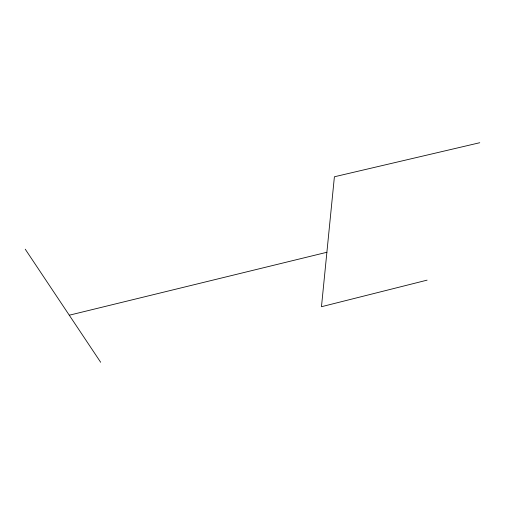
<?xml version="1.0" encoding="UTF-8"?>
<svg xmlns="http://www.w3.org/2000/svg" width="505" height="505" viewBox="0 0 505 505"><rect width="100%" height="100%" fill="white"/><g stroke="black" fill="none" stroke-linecap="round" stroke-linejoin="round"><path stroke-width="0.76" d="M427.091 280.142L321.47 306.718L334.398 176.775L479.75 142.726M69.28 315.208L326.893 252.266M25.25 249.199L100.672 362.274"/></g></svg>
